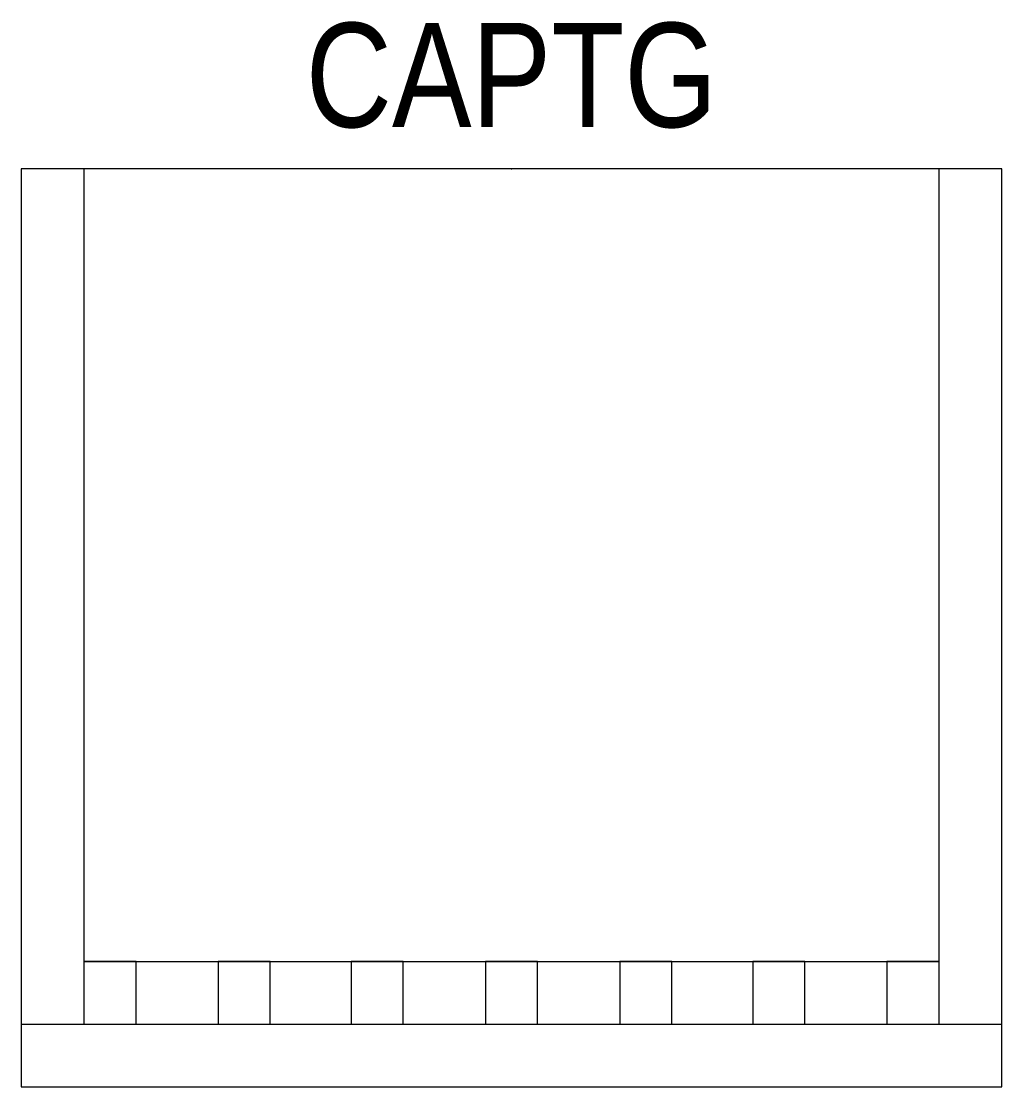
# Model space of a CAD drawing. Extents: x -11.8 to 11.8, y -22 to 3.5.
import ezdxf
from ezdxf.enums import TextEntityAlignment as Align

# ---------------------------------------------------------------- set-up
doc = ezdxf.new("R2010")
doc.units = 0
doc.header["$LTSCALE"] = 0.375
doc.header["$MEASUREMENT"] = 0
doc.layers.add('A-FURN-P-SEAT', color=1, linetype='Continuous')
doc.layers.add('A-FURN-P-SEAT-T', color=7, linetype='Continuous')
doc.styles.get("Standard").update_dxf_attribs({"font": 'ARIALN.TTF'})

msp = doc.modelspace()

# ---------------------------------------------------------------- linework, layer by layer
at = {"layer": 'A-FURN-P-SEAT'}
for p, q in [((11.75, 0), (-11.75, 0)), ((-11.75, 0), (-11.75, -22)), ((-10.25, 0), (-10.25, -20.5)), ((10.25, -20.5), (10.25, 0)), ((11.75, -22), (11.75, 0)), ((-10.25, -19), (10.25, -19)), ((-9, -19), (-10.25, -19)), ((-10.25, -19), (-10.25, -20.5)), ((-9, -20.5), (-9, -19)), ((-5.78125, -19), (-7.03125, -19)), ((-7.03125, -19), (-7.03125, -20.5)), ((-5.78125, -20.5), (-5.78125, -19)), ((-2.59375, -19), (-3.84375, -19)), ((-3.84375, -19), (-3.84375, -20.5)), ((-2.59375, -20.5), (-2.59375, -19)), ((0.625, -19), (-0.625, -19)), ((-0.625, -19), (-0.625, -20.5)), ((0.625, -20.5), (0.625, -19)), ((3.84375, -19), (2.59375, -19)), ((2.59375, -19), (2.59375, -20.5)), ((3.84375, -20.5), (3.84375, -19)), ((7.03125, -19), (5.78125, -19)), ((5.78125, -19), (5.78125, -20.5)), ((7.03125, -20.5), (7.03125, -19)), ((10.25, -19), (9, -19)), ((9, -19), (9, -20.5)), ((10.25, -20.5), (10.25, -19)), ((-11.75, -20.5), (11.75, -20.5)), ((-10.25, -20.5), (-9, -20.5)), ((-7.03125, -20.5), (-5.78125, -20.5)), ((-3.84375, -20.5), (-2.59375, -20.5)), ((-0.625, -20.5), (0.625, -20.5)), ((2.59375, -20.5), (3.84375, -20.5)), ((5.78125, -20.5), (7.03125, -20.5)), ((9, -20.5), (10.25, -20.5)), ((-11.75, -22), (11.75, -22))]:
    msp.add_line(p, q, dxfattribs=at)
msp.add_point((0, 0), dxfattribs=at)

# ---------------------------------------------------------------- texts
at = {"layer": 'A-FURN-P-SEAT-T'}
msp.add_attdef('CAPTG', text='ESCAPADE', height=2.5, dxfattribs=at).set_placement((0, 1), align=Align.CENTER)
at = {"layer": 'A-FURN-P-SEAT-T', "flags": 1}
for tag, s in [('CAPPN', 'G23'), ('CAPMG', 'STC'), ('CAPMC', 'SWS'), ('CAPQT', '1'), ('CAPDH', '0.000000'), ('CAPGC', '')]:
    msp.add_attdef(tag, (0, 0), s, height=0.001, dxfattribs=at)

doc.saveas('drawing.dxf')
